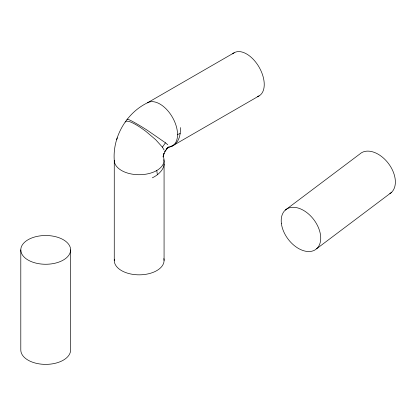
<?xml version="1.0" encoding="UTF-8"?>
<svg xmlns="http://www.w3.org/2000/svg" width="416" height="416" viewBox="0 0 416 416"><rect width="100%" height="100%" fill="white"/><g stroke="black" fill="none" stroke-linecap="round" stroke-linejoin="round"><path stroke-width="0.62" d="M170.316 146.531C178.537 144.726 180.95 134.914 180.3 127.582M163.509 156.395L163.68 154.404M234.182 52.749L147.482 102.804C126.422 112.892 112.466 137.062 114.26 160.347L114.26 260.463M162.994 156.894L163.972 153.338L163.504 155.043L165.162 151.372L167.658 147.503M116.761 139.552L117.229 137.852M126.979 119.376L127.452 119.153L129.319 119.844A25.142 1.747 32.8 0 1 146.931 130.01L165.454 142.797L162.412 147.165L164.091 149.994M164.455 151.934L167.508 148.101M166.27 149.36L168.86 146.739M152.329 177.809C159.006 174.71 166.296 167.705 163.748 159.687M125.148 122.06L126.126 121.134L128.372 121.29A25.142 5.184 38.6 0 1 145.985 131.461L155.652 139.672L162.412 147.165M167.045 148.574L168.683 147.43L172.385 145.943L259.085 95.888M285.293 210.085L359.934 153.925A24.908 16.136 53 0 1 388.497 163.54A24.908 16.136 53 0 1 389.844 193.658M316.644 248.732L391.284 192.572M177.544 134.54L180.222 133.463M165.454 142.797L167.757 144.752M156.775 170.513L157.383 174.803M164.07 164.221L164.07 260.463M70.611 249.886A24.908 14.378 0 0 1 33.254 262.34A24.908 14.378 0 0 1 33.254 237.432A24.908 14.378 0 0 1 70.611 249.886L70.611 350.002A24.908 14.378 0 0 1 45.708 364.38A24.908 14.378 0 0 1 20.8 350.002L20.8 249.886M147.482 102.804A24.908 14.378 60 0 1 173.67 119.579A24.908 14.378 60 0 1 169.39 146.988M232.664 53.872A24.908 14.378 60 0 1 259.085 67.127A24.908 14.378 60 0 1 257.353 96.642M163.223 156.624A24.908 14.378 0 0 1 142.412 174.6A24.908 14.378 0 0 1 114.26 160.347M163.857 258.586A24.908 14.378 0 0 1 139.708 274.836A24.908 14.378 0 0 1 114.353 259.21M281.377 223.387A24.908 16.136 53 0 0 312.998 250.869A24.908 16.136 53 0 0 308.526 213.97A24.908 16.136 53 0 0 281.377 223.387"/></g></svg>
